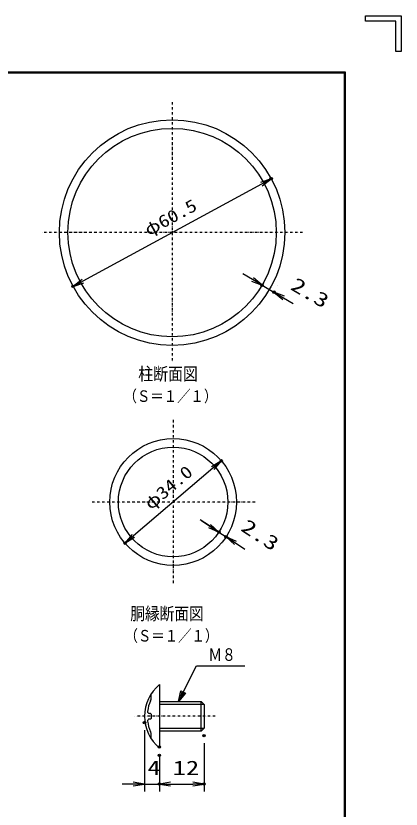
# Model space of a CAD drawing. Units: millimetres, scale not verified. Extents: x -4425 to 4425, y -3150 to 3150.
# Drawn here: x 2874 to 4425, y -41 to 3150 of the extents above; entities that cross this region are included whole.
import ezdxf
from ezdxf.enums import TextEntityAlignment as Align

# ---------------------------------------------------------------- set-up
doc = ezdxf.new("R2010")
doc.units = ezdxf.units.MM
doc.header["$LTSCALE"] = 20
doc.header["$PDMODE"] = 32
doc.header["$PDSIZE"] = 10
doc.linetypes.add('USER1', pattern=[1.01, 0.5, -0.25, 0.01, -0.25])
for name, color, linetype, lineweight in [('0-0_1', 7, 'Continuous', 25), ('0-1_0', 7, 'Continuous', 25), ('0-6_WAKU', 7, 'Continuous', 25)]:
    doc.layers.add(name, color=color, linetype=linetype, lineweight=lineweight)
doc.layers.add('0-3_DEFPOINTS', color=7, linetype='Continuous')
doc.styles.add('ＭＳ ゴシック', font='')
doc.styles.get('ＭＳ ゴシック').set_extended_font_data('MS Gothic')

# ---------------------------------------------------------------- blocks, each defined once
blk = doc.blocks.new('DARROWS')
at = {"layer": '0-1_0', "color": 2}
blk.add_line((0, 0), (-19.982, 0), dxfattribs=at)
blk.add_lwpolyline([(-20, -3.333), (0, 0), (-20, 3.333)], dxfattribs=at)

msp = doc.modelspace()

# ---------------------------------------------------------------- linework, layer by layer
at = {"layer": '0-0_1', "color": 4, "linetype": 'USER1'}
for p, q in [((3503.31, 2803.31), (3503.31, 1753.31)), ((4028.31, 2278.31), (2978.31, 2278.31)), ((3507.35, 1524.45), (3507.35, 864.45)), ((3837.35, 1194.45), (3177.35, 1194.45)), ((3676.95, 332.49), (3352.94, 332.49))]:
    msp.add_line(p, q, dxfattribs=at)
at = {"layer": '0-0_1', "color": 4}
for p, q in [((3621.45, 1119.53), (3691.67, 1073.43)), ((3631.88, 380.49), (3451.88, 380.49)), ((3451.88, 284.49), (3631.88, 284.49))]:
    msp.add_line(p, q, dxfattribs=at)
at = {"layer": '0-0_1'}
for p, q in [((3451.88, 459.99), (3451.88, 204.99)), ((3418.88, 407.02), (3418.88, 417.9)), ((3451.88, 392.49), (3619.88, 392.49)), ((3631.88, 380.49), (3631.88, 284.49)), ((3415.88, 343.74), (3411.83, 343.74)), ((3415.88, 321.24), (3411.83, 321.24)), ((3418.88, 340.74), (3418.88, 324.24)), ((3418.88, 247.08), (3418.88, 257.96))]:
    msp.add_line(p, q, dxfattribs=at)
at = {"layer": '0-0_1', "color": 4}
for points in [[(3528.94, 392.49), (3601.88, 534.99), (3796.13, 534.99)], [(3552.75, 427.48), (3538.51, 411.18), (3543.4, 432.27)]]:
    msp.add_lwpolyline(points, dxfattribs=at)
msp.add_lwpolyline([(3557.42, 425.09), (3528.94, 392.49), (3538.73, 434.66)], close=True, dxfattribs=at)
at = {"layer": '0-0_1'}
for points in [[(3619.88, 272.49), (3619.88, 392.49), (3631.88, 380.49)], [(3631.88, 284.49), (3619.88, 272.49), (3451.88, 272.49)]]:
    msp.add_lwpolyline(points, dxfattribs=at)
for centre, radius in [((3503.31, 2278.31), 453.75), ((3503.31, 2278.31), 419.25), ((3507.35, 1194.45), 255), ((3507.35, 1194.45), 220.5)]:
    msp.add_circle(centre, radius, dxfattribs=at)
for centre, radius, start, end in [((3557.35, 332.49), 165.47, 129.59747, 230.40213), ((3417.38, 417.9), 1.5, 0, 148.60435), ((3557.35, 332.49), 154.22, 156.13531, 172.65765), ((3388.88, 407.02), 30, 336.13489, 0), ((3411.83, 351.24), 7.5, 172.65716, 270), ((3411.83, 313.74), 7.5, 90, 187.34283), ((3415.88, 340.74), 3, 0, 90), ((3415.88, 324.24), 3, 270, 0), ((3557.35, 332.49), 154.22, 187.34225, 203.86461), ((3388.88, 257.96), 30, 0, 23.8647), ((3417.38, 247.08), 1.5, 211.38818, 0)]:
    msp.add_arc(centre, radius, start, end, dxfattribs=at)
at = {"layer": '0-1_0', "color": 2}
for p, q in [((3862.47, 2473.45), (3144.15, 2083.17)), ((3826.36, 2089.34), (3787.51, 2112.07)), ((3865.2, 2066.62), (3913.1, 2038.6)), ((3951.94, 2015.88), (3990.79, 1993.16)), ((3667.19, 1330.65), (3347.51, 1058.25)), ((3654.05, 1098.13), (3616.43, 1122.82)), ((3691.67, 1073.43), (3720.51, 1054.49)), ((3758.12, 1029.79), (3795.74, 1005.09)), ((3346.88, 60), (3301.88, 60)), ((3391.88, 60), (3451.88, 60)), ((3496.88, 60), (3541.88, 60)), ((3496.88, 60), (3586.88, 60))]:
    msp.add_line(p, q, dxfattribs=at)
at = {"layer": '0-1_0', "color": 1}
for p, q in [((3880.34, 2092.52), (3880.35, 2092.52)), ((3928.25, 2064.49), (3928.25, 2064.5)), ((3675.2, 1048.35), (3675.2, 1048.35)), ((3704.04, 1029.41), (3704.04, 1029.41)), ((3391.88, 276.49), (3391.88, 30)), ((3631.88, 224.49), (3631.88, 30)), ((3451.88, 178.99), (3451.88, 30)), ((3451.88, 144.99), (3451.88, 30))]:
    msp.add_line(p, q, dxfattribs=at)
at = {"layer": '0-3_DEFPOINTS'}
for p in [(3902.02, 2494.93), (3104.61, 2061.68), (3865.2, 2066.62), (3913.1, 2038.6), (3913.1, 2038.6), (3701.44, 1359.84), (3691.67, 1073.43), (3720.51, 1054.49), (3720.51, 1054.49), (3313.25, 1029.06), (3391.88, 306.49), (3631.88, 254.49), (3451.88, 208.99), (3451.88, 174.99), (3451.88, 60), (3631.88, 60)]:
    msp.add_point(p, dxfattribs=at)
at = {"layer": '0-6_WAKU'}
for p, q in [((4281.73, 3150), (4424.98, 3150)), ((4403.49, 3006.75), (4403.49, 3128.51)), ((-4048.02, 2923), (4197.98, 2923))]:
    msp.add_line(p, q, dxfattribs=at)
for points in [[(4403.49, 3128.51), (4281.73, 3128.51), (4281.73, 3150)], [(4424.98, 3150), (4424.98, 3006.75), (4403.49, 3006.75)], [(4197.98, 2923), (4197.98, -2923), (-4048.02, -2923)], [(4195.98, 2921), (4195.98, -2921), (-4046.02, -2921)], [(-4046.02, -2921), (-4046.02, 2921), (4195.98, 2921)]]:
    msp.add_lwpolyline(points, dxfattribs=at)
msp.add_lwpolyline([(-4050.02, 2925), (4199.98, 2925), (4199.98, -2925), (-4050.02, -2925)], close=True, dxfattribs=at)

# ---------------------------------------------------------------- block references
at = {"layer": '0-1_0', "xscale": 2.25, "yscale": 2.25}
for p, rotation in [((3902.02, 2494.93), 28.51635), ((3104.61, 2061.68), 208.51635), ((3865.2, 2066.62), 329.67354), ((3913.1, 2038.6), 149.67354), ((3701.44, 1359.84), 40.43428), ((3691.67, 1073.43), 326.71157), ((3313.25, 1029.06), 220.43428), ((3720.51, 1054.49), 146.71157), ((3451.88, 60), 180), ((3451.88, 60), 180)]:
    msp.add_blockref('DARROWS', p, dxfattribs=dict(at, rotation=rotation))
for p in [(3391.88, 60), (3631.88, 60)]:
    msp.add_blockref('DARROWS', p, dxfattribs=at)

# ---------------------------------------------------------------- texts
at = {"layer": '0-0_1', "color": 4, "style": 'ＭＳ ゴシック'}
for s, height, width, p in [('柱断面図', 51.7, 0.85, (3366.82, 1668.37)), ('（Ｓ＝１／１）', 46.52, 0.85, (3307.57, 1583.11)), ('胴縁断面図', 50.94, 0.85, (3334.85, 704.65)), ('（Ｓ＝１／１）', 46.52, 0.85, (3311.6, 619.25)), ('Ｍ８', 50.44, 0.8, (3649.13, 540.27))]:
    msp.add_text(s, height=height, dxfattribs=dict(at, width=width)).set_placement(p, align=Align.BOTTOM_LEFT)
at = {"layer": '0-1_0', "color": 3, "style": 'ＭＳ ゴシック'}
for s, height, rotation, width, p in [('φ60.5', 50.51, 28.516, 1.2, (3415.84, 2249.6)), ('2.3', 57.77, 329.674, 1.35, (3966.61, 2036.79)), ('φ34.0', 50.51, 40.434, 1.2, (3427.69, 1148.3)), ('2.3', 57.77, 326.712, 1.35, (3766.28, 1067.28))]:
    msp.add_text(s, height=height, rotation=rotation, dxfattribs=dict(at, width=width)).set_placement(p, align=Align.BOTTOM_LEFT)
at = {"layer": '0-1_0', "color": 3, "style": 'ＭＳ ゴシック', "width": 1.35}
for s, p in [('4', (3403.88, 78.9)), ('12', (3505.88, 78.9))]:
    msp.add_text(s, height=57.77, dxfattribs=at).set_placement(p, align=Align.BOTTOM_LEFT)

doc.saveas('drawing.dxf')
